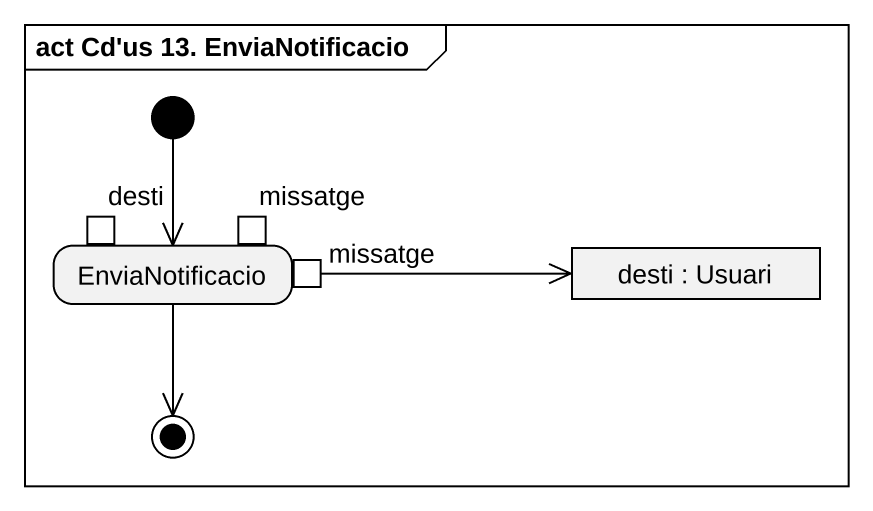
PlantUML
@startuml
mainframe act Cd'us 13. EnviaNotificacio
hide empty description
state EnviaNotificacio {
  state desti <<inputPin>>
  state missatge <<inputPin>>
  state "missatge" as missatge_2 <<outputPin>>
}
state "desti : Usuari" as desti_2 <<object>>
[*] --> EnviaNotificacio
missatge_2 -right-> desti_2
EnviaNotificacio --> [*]
@enduml
